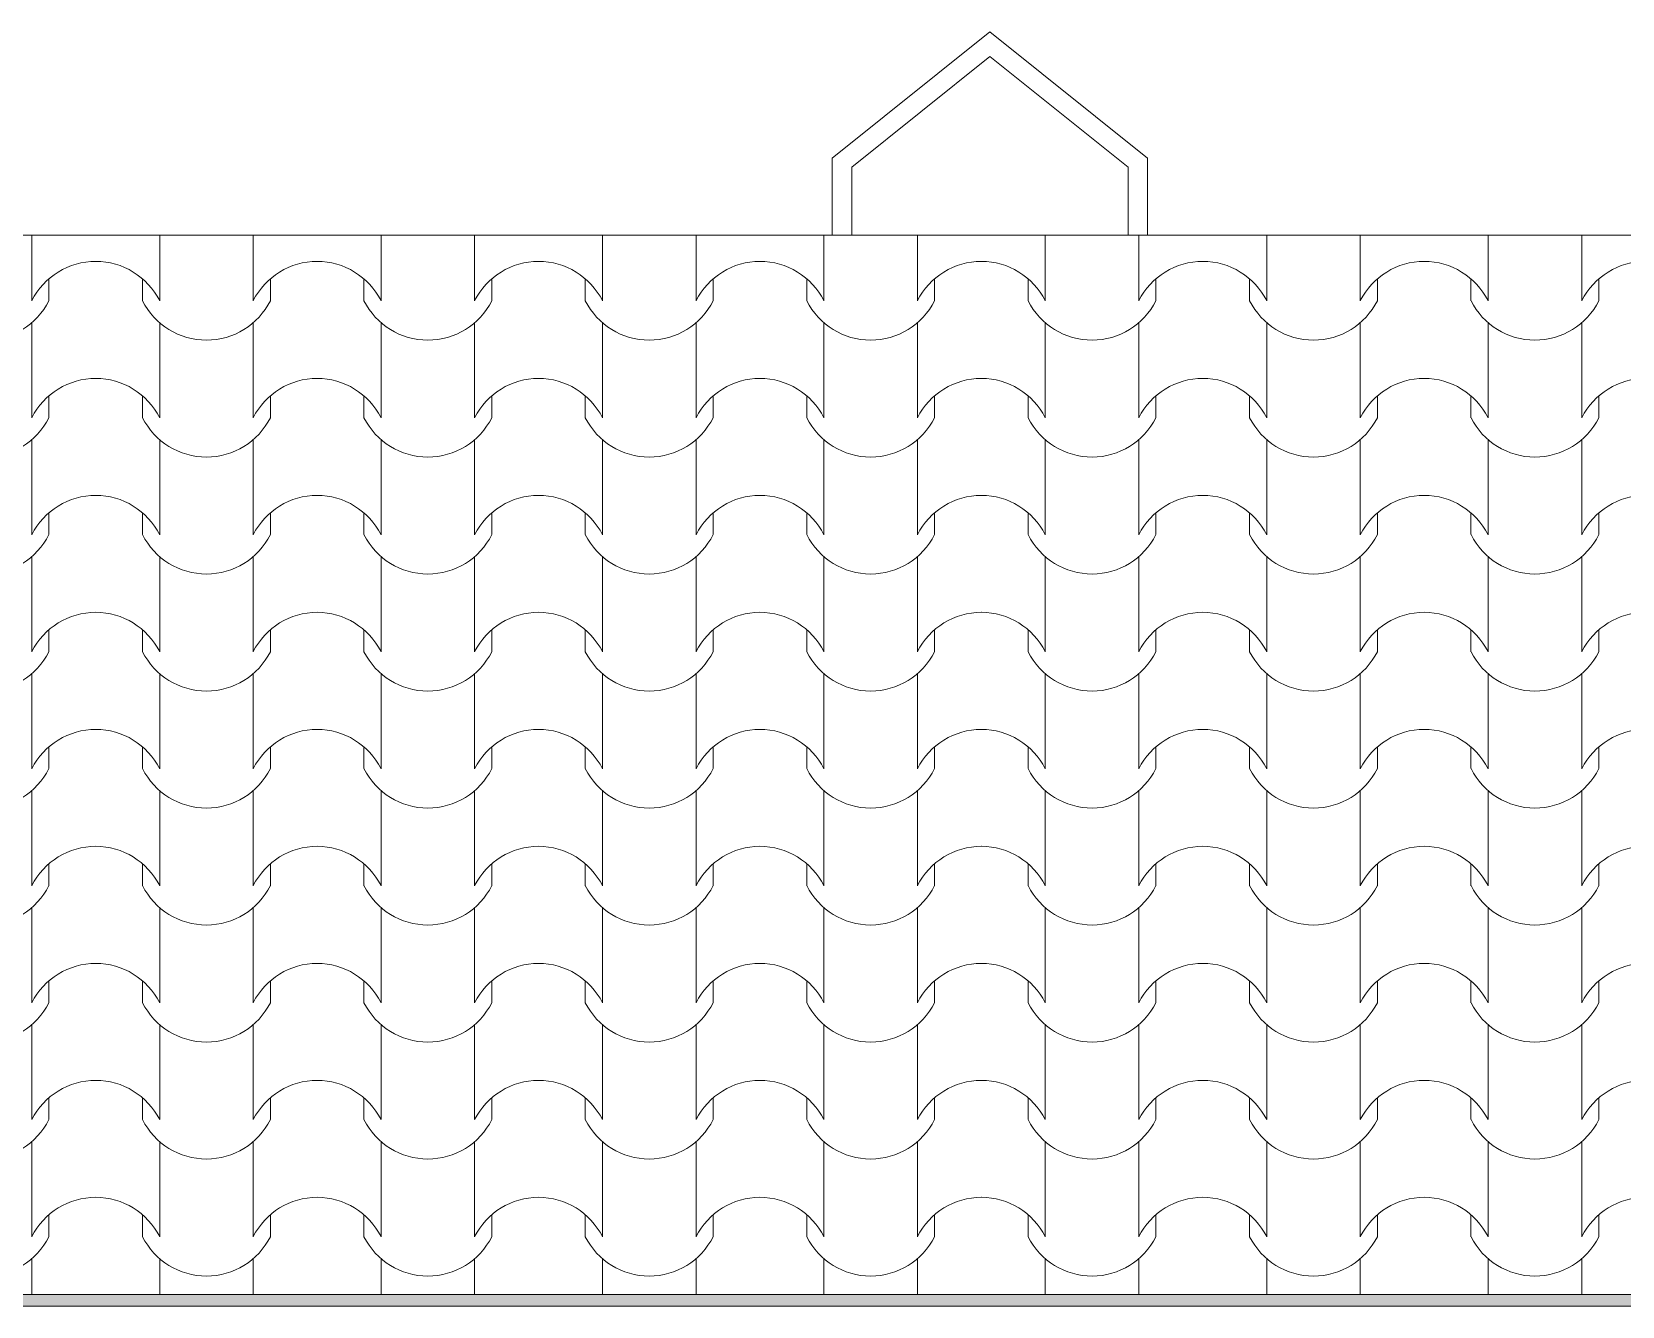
# Model space of a CAD drawing. Header units: feet. Extents: x 2791058 to 2855058, y -67651 to -18651.
# Drawn here: x 2804521 to 2806564, y -46402 to -44764 of the extents above; entities that cross this region are included whole.
import ezdxf

# ---------------------------------------------------------------- set-up
doc = ezdxf.new("R2010")
doc.units = ezdxf.units.FT
doc.header["$MEASUREMENT"] = 0
doc.layers.add('Shell - Roof_Pen_No__21', color=7, linetype='Continuous', lineweight=0)
doc.layers.add('Structural - Bearing_Pen_No__1', color=7, linetype='Continuous', lineweight=0)
doc.layers.add('Structural - Bearing_Pen_No__61', color=7, linetype='Continuous', lineweight=0, true_color=0x6a6a6a)
doc.layers.add('Structural - Bearing_Pen_No__62', color=7, linetype='Continuous', lineweight=0, true_color=0xaaaaaa)

# ---------------------------------------------------------------- blocks, each defined once
blk = doc.blocks.new('*X14', base_point=(2247653.8, -76425))
at = {"layer": 'Structural - Bearing_Pen_No__62', "color": 253, "linetype": 'Continuous', "lineweight": 0, "true_color": 0xaaaaaa}
for p, q in [((2804520.8, -45025.3), (2804520.8, -45048.5)), ((2804685.1, -45025.3), (2804685.1, -45048.5)), ((2804805.3, -45025.3), (2804805.3, -45048.5)), ((2804969.5, -45025.3), (2804969.5, -45048.5)), ((2805089.8, -45025.3), (2805089.8, -45048.5)), ((2805254, -45025.3), (2805254, -45048.5)), ((2805374.3, -45025.3), (2805374.3, -45048.5)), ((2805538.5, -45025.3), (2805538.5, -45048.5)), ((2805658.7, -45025.3), (2805658.7, -45048.5)), ((2805823, -45025.3), (2805823, -45048.5)), ((2805943.2, -45025.3), (2805943.2, -45048.5)), ((2806107.5, -45025.3), (2806107.5, -45048.5)), ((2806227.7, -45025.3), (2806227.7, -45048.5)), ((2806391.9, -45025.3), (2806391.9, -45048.5)), ((2806512.2, -45025.3), (2806512.2, -45048.5)), ((2804520.8, -45048.5), (2804520.8, -45109.5)), ((2804685.1, -45048.5), (2804685.1, -45109.5)), ((2804805.3, -45048.5), (2804805.3, -45109.5)), ((2804969.5, -45048.5), (2804969.5, -45109.5)), ((2805089.8, -45048.5), (2805089.8, -45109.5)), ((2805254, -45048.5), (2805254, -45109.5)), ((2805374.3, -45048.5), (2805374.3, -45109.5)), ((2805538.5, -45048.5), (2805538.5, -45109.5)), ((2805658.7, -45048.5), (2805658.7, -45109.5)), ((2805823, -45048.5), (2805823, -45109.5)), ((2805943.2, -45048.5), (2805943.2, -45109.5)), ((2806107.5, -45048.5), (2806107.5, -45109.5)), ((2806227.7, -45048.5), (2806227.7, -45109.5)), ((2806391.9, -45048.5), (2806391.9, -45109.5)), ((2806512.2, -45048.5), (2806512.2, -45109.5)), ((2804542.8, -45081.4), (2804542.8, -45109.5)), ((2804663.1, -45081.4), (2804663.1, -45109.5)), ((2804827.3, -45081.4), (2804827.3, -45109.5)), ((2804947.5, -45081.4), (2804947.5, -45109.5)), ((2805111.8, -45081.4), (2805111.8, -45109.5)), ((2805232, -45081.4), (2805232, -45109.5)), ((2805396.3, -45081.4), (2805396.3, -45109.5)), ((2805516.5, -45081.4), (2805516.5, -45109.5)), ((2805680.7, -45081.4), (2805680.7, -45109.5)), ((2805801, -45081.4), (2805801, -45109.5)), ((2805965.2, -45081.4), (2805965.2, -45109.5)), ((2806085.5, -45081.4), (2806085.5, -45109.5)), ((2806249.7, -45081.4), (2806249.7, -45109.5)), ((2806369.9, -45081.4), (2806369.9, -45109.5)), ((2806534.2, -45081.4), (2806534.2, -45109.5)), ((2804520.8, -45137.9), (2804520.8, -45198.8)), ((2804685.1, -45137.9), (2804685.1, -45198.8)), ((2804805.3, -45137.9), (2804805.3, -45198.8)), ((2804969.5, -45137.9), (2804969.5, -45198.8)), ((2805089.8, -45137.9), (2805089.8, -45198.8)), ((2805254, -45137.9), (2805254, -45198.8)), ((2805374.3, -45137.9), (2805374.3, -45198.8)), ((2805538.5, -45137.9), (2805538.5, -45198.8)), ((2805658.7, -45137.9), (2805658.7, -45198.8)), ((2805823, -45137.9), (2805823, -45198.8)), ((2805943.2, -45137.9), (2805943.2, -45198.8)), ((2806107.5, -45137.9), (2806107.5, -45198.8)), ((2806227.7, -45137.9), (2806227.7, -45198.8)), ((2806391.9, -45137.9), (2806391.9, -45198.8)), ((2806512.2, -45137.9), (2806512.2, -45198.8)), ((2804520.8, -45198.8), (2804520.8, -45259.8)), ((2804685.1, -45198.8), (2804685.1, -45259.8)), ((2804805.3, -45198.8), (2804805.3, -45259.8)), ((2804969.5, -45198.8), (2804969.5, -45259.8)), ((2805089.8, -45198.8), (2805089.8, -45259.8)), ((2805254, -45198.8), (2805254, -45259.8)), ((2805374.3, -45198.8), (2805374.3, -45259.8)), ((2805538.5, -45198.8), (2805538.5, -45259.8)), ((2805658.7, -45198.8), (2805658.7, -45259.8)), ((2805823, -45198.8), (2805823, -45259.8)), ((2805943.2, -45198.8), (2805943.2, -45259.8)), ((2806107.5, -45198.8), (2806107.5, -45259.8)), ((2806227.7, -45198.8), (2806227.7, -45259.8)), ((2806391.9, -45198.8), (2806391.9, -45259.8)), ((2806512.2, -45198.8), (2806512.2, -45259.8)), ((2804542.8, -45231.8), (2804542.8, -45259.8)), ((2804663.1, -45231.8), (2804663.1, -45259.8)), ((2804827.3, -45231.8), (2804827.3, -45259.8)), ((2804947.5, -45231.8), (2804947.5, -45259.8)), ((2805111.8, -45231.8), (2805111.8, -45259.8)), ((2805232, -45231.8), (2805232, -45259.8)), ((2805396.3, -45231.8), (2805396.3, -45259.8)), ((2805516.5, -45231.8), (2805516.5, -45259.8)), ((2805680.7, -45231.8), (2805680.7, -45259.8)), ((2805801, -45231.8), (2805801, -45259.8)), ((2805965.2, -45231.8), (2805965.2, -45259.8)), ((2806085.5, -45231.8), (2806085.5, -45259.8)), ((2806249.7, -45231.8), (2806249.7, -45259.8)), ((2806369.9, -45231.8), (2806369.9, -45259.8)), ((2806534.2, -45231.8), (2806534.2, -45259.8)), ((2804520.8, -45288.2), (2804520.8, -45349.2)), ((2804685.1, -45288.2), (2804685.1, -45349.2)), ((2804805.3, -45288.2), (2804805.3, -45349.2)), ((2804969.5, -45288.2), (2804969.5, -45349.2)), ((2805089.8, -45288.2), (2805089.8, -45349.2)), ((2805254, -45288.2), (2805254, -45349.2)), ((2805374.3, -45288.2), (2805374.3, -45349.2)), ((2805538.5, -45288.2), (2805538.5, -45349.2)), ((2805658.7, -45288.2), (2805658.7, -45349.2)), ((2805823, -45288.2), (2805823, -45349.2)), ((2805943.2, -45288.2), (2805943.2, -45349.2)), ((2806107.5, -45288.2), (2806107.5, -45349.2)), ((2806227.7, -45288.2), (2806227.7, -45349.2)), ((2806391.9, -45288.2), (2806391.9, -45349.2)), ((2806512.2, -45288.2), (2806512.2, -45349.2)), ((2804520.8, -45349.2), (2804520.8, -45410.1)), ((2804685.1, -45349.2), (2804685.1, -45410.1)), ((2804805.3, -45349.2), (2804805.3, -45410.1)), ((2804969.5, -45349.2), (2804969.5, -45410.1)), ((2805089.8, -45349.2), (2805089.8, -45410.1)), ((2805254, -45349.2), (2805254, -45410.1)), ((2805374.3, -45349.2), (2805374.3, -45410.1)), ((2805538.5, -45349.2), (2805538.5, -45410.1)), ((2805658.7, -45349.2), (2805658.7, -45410.1)), ((2805823, -45349.2), (2805823, -45410.1)), ((2805943.2, -45349.2), (2805943.2, -45410.1)), ((2806107.5, -45349.2), (2806107.5, -45410.1)), ((2806227.7, -45349.2), (2806227.7, -45410.1)), ((2806391.9, -45349.2), (2806391.9, -45410.1)), ((2806512.2, -45349.2), (2806512.2, -45410.1)), ((2804542.8, -45382.1), (2804542.8, -45410.1)), ((2804663.1, -45382.1), (2804663.1, -45410.1)), ((2804827.3, -45382.1), (2804827.3, -45410.1)), ((2804947.5, -45382.1), (2804947.5, -45410.1)), ((2805111.8, -45382.1), (2805111.8, -45410.1)), ((2805232, -45382.1), (2805232, -45410.1)), ((2805396.3, -45382.1), (2805396.3, -45410.1)), ((2805516.5, -45382.1), (2805516.5, -45410.1)), ((2805680.7, -45382.1), (2805680.7, -45410.1)), ((2805801, -45382.1), (2805801, -45410.1)), ((2805965.2, -45382.1), (2805965.2, -45410.1)), ((2806085.5, -45382.1), (2806085.5, -45410.1)), ((2806249.7, -45382.1), (2806249.7, -45410.1)), ((2806369.9, -45382.1), (2806369.9, -45410.1)), ((2806534.2, -45382.1), (2806534.2, -45410.1)), ((2804520.8, -45438.5), (2804520.8, -45499.5)), ((2804685.1, -45438.5), (2804685.1, -45499.5)), ((2804805.3, -45438.5), (2804805.3, -45499.5)), ((2804969.5, -45438.5), (2804969.5, -45499.5)), ((2805089.8, -45438.5), (2805089.8, -45499.5)), ((2805254, -45438.5), (2805254, -45499.5)), ((2805374.3, -45438.5), (2805374.3, -45499.5)), ((2805538.5, -45438.5), (2805538.5, -45499.5)), ((2805658.7, -45438.5), (2805658.7, -45499.5)), ((2805823, -45438.5), (2805823, -45499.5)), ((2805943.2, -45438.5), (2805943.2, -45499.5)), ((2806107.5, -45438.5), (2806107.5, -45499.5)), ((2806227.7, -45438.5), (2806227.7, -45499.5)), ((2806391.9, -45438.5), (2806391.9, -45499.5)), ((2806512.2, -45438.5), (2806512.2, -45499.5)), ((2804520.8, -45499.5), (2804520.8, -45560.5)), ((2804685.1, -45499.5), (2804685.1, -45560.5)), ((2804805.3, -45499.5), (2804805.3, -45560.5)), ((2804969.5, -45499.5), (2804969.5, -45560.5)), ((2805089.8, -45499.5), (2805089.8, -45560.5)), ((2805254, -45499.5), (2805254, -45560.5)), ((2805374.3, -45499.5), (2805374.3, -45560.5)), ((2805538.5, -45499.5), (2805538.5, -45560.5)), ((2805658.7, -45499.5), (2805658.7, -45560.5)), ((2805823, -45499.5), (2805823, -45560.5)), ((2805943.2, -45499.5), (2805943.2, -45560.5)), ((2806107.5, -45499.5), (2806107.5, -45560.5)), ((2806227.7, -45499.5), (2806227.7, -45560.5)), ((2806391.9, -45499.5), (2806391.9, -45560.5)), ((2806512.2, -45499.5), (2806512.2, -45560.5)), ((2804542.8, -45532.5), (2804542.8, -45560.5)), ((2804663.1, -45532.5), (2804663.1, -45560.5)), ((2804827.3, -45532.5), (2804827.3, -45560.5)), ((2804947.5, -45532.5), (2804947.5, -45560.5)), ((2805111.8, -45532.5), (2805111.8, -45560.5)), ((2805232, -45532.5), (2805232, -45560.5)), ((2805396.3, -45532.5), (2805396.3, -45560.5)), ((2805516.5, -45532.5), (2805516.5, -45560.5)), ((2805680.7, -45532.5), (2805680.7, -45560.5)), ((2805801, -45532.5), (2805801, -45560.5)), ((2805965.2, -45532.5), (2805965.2, -45560.5)), ((2806085.5, -45532.5), (2806085.5, -45560.5)), ((2806249.7, -45532.5), (2806249.7, -45560.5)), ((2806369.9, -45532.5), (2806369.9, -45560.5)), ((2806534.2, -45532.5), (2806534.2, -45560.5)), ((2804520.8, -45588.9), (2804520.8, -45649.9)), ((2804685.1, -45588.9), (2804685.1, -45649.9)), ((2804805.3, -45588.9), (2804805.3, -45649.9)), ((2804969.5, -45588.9), (2804969.5, -45649.9)), ((2805089.8, -45588.9), (2805089.8, -45649.9)), ((2805254, -45588.9), (2805254, -45649.9)), ((2805374.3, -45588.9), (2805374.3, -45649.9)), ((2805538.5, -45588.9), (2805538.5, -45649.9)), ((2805658.7, -45588.9), (2805658.7, -45649.9)), ((2805823, -45588.9), (2805823, -45649.9)), ((2805943.2, -45588.9), (2805943.2, -45649.9)), ((2806107.5, -45588.9), (2806107.5, -45649.9)), ((2806227.7, -45588.9), (2806227.7, -45649.9)), ((2806391.9, -45588.9), (2806391.9, -45649.9)), ((2806512.2, -45588.9), (2806512.2, -45649.9)), ((2804520.8, -45649.9), (2804520.8, -45710.8)), ((2804685.1, -45649.9), (2804685.1, -45710.8)), ((2804805.3, -45649.9), (2804805.3, -45710.8)), ((2804969.5, -45649.9), (2804969.5, -45710.8)), ((2805089.8, -45649.9), (2805089.8, -45710.8)), ((2805254, -45649.9), (2805254, -45710.8)), ((2805374.3, -45649.9), (2805374.3, -45710.8)), ((2805538.5, -45649.9), (2805538.5, -45710.8)), ((2805658.7, -45649.9), (2805658.7, -45710.8)), ((2805823, -45649.9), (2805823, -45710.8)), ((2805943.2, -45649.9), (2805943.2, -45710.8)), ((2806107.5, -45649.9), (2806107.5, -45710.8)), ((2806227.7, -45649.9), (2806227.7, -45710.8)), ((2806391.9, -45649.9), (2806391.9, -45710.8)), ((2806512.2, -45649.9), (2806512.2, -45710.8)), ((2804542.8, -45682.8), (2804542.8, -45710.8)), ((2804663.1, -45682.8), (2804663.1, -45710.8)), ((2804827.3, -45682.8), (2804827.3, -45710.8)), ((2804947.5, -45682.8), (2804947.5, -45710.8)), ((2805111.8, -45682.8), (2805111.8, -45710.8)), ((2805232, -45682.8), (2805232, -45710.8)), ((2805396.3, -45682.8), (2805396.3, -45710.8)), ((2805516.5, -45682.8), (2805516.5, -45710.8)), ((2805680.7, -45682.8), (2805680.7, -45710.8)), ((2805801, -45682.8), (2805801, -45710.8)), ((2805965.2, -45682.8), (2805965.2, -45710.8)), ((2806085.5, -45682.8), (2806085.5, -45710.8)), ((2806249.7, -45682.8), (2806249.7, -45710.8)), ((2806369.9, -45682.8), (2806369.9, -45710.8)), ((2806534.2, -45682.8), (2806534.2, -45710.8)), ((2804520.8, -45739.2), (2804520.8, -45800.2)), ((2804685.1, -45739.2), (2804685.1, -45800.2)), ((2804805.3, -45739.2), (2804805.3, -45800.2)), ((2804969.5, -45739.2), (2804969.5, -45800.2)), ((2805089.8, -45739.2), (2805089.8, -45800.2)), ((2805254, -45739.2), (2805254, -45800.2)), ((2805374.3, -45739.2), (2805374.3, -45800.2)), ((2805538.5, -45739.2), (2805538.5, -45800.2)), ((2805658.7, -45739.2), (2805658.7, -45800.2)), ((2805823, -45739.2), (2805823, -45800.2)), ((2805943.2, -45739.2), (2805943.2, -45800.2)), ((2806107.5, -45739.2), (2806107.5, -45800.2)), ((2806227.7, -45739.2), (2806227.7, -45800.2)), ((2806391.9, -45739.2), (2806391.9, -45800.2)), ((2806512.2, -45739.2), (2806512.2, -45800.2)), ((2804520.8, -45800.2), (2804520.8, -45861.2)), ((2804685.1, -45800.2), (2804685.1, -45861.2)), ((2804805.3, -45800.2), (2804805.3, -45861.2)), ((2804969.5, -45800.2), (2804969.5, -45861.2)), ((2805089.8, -45800.2), (2805089.8, -45861.2)), ((2805254, -45800.2), (2805254, -45861.2)), ((2805374.3, -45800.2), (2805374.3, -45861.2)), ((2805538.5, -45800.2), (2805538.5, -45861.2)), ((2805658.7, -45800.2), (2805658.7, -45861.2)), ((2805823, -45800.2), (2805823, -45861.2)), ((2805943.2, -45800.2), (2805943.2, -45861.2)), ((2806107.5, -45800.2), (2806107.5, -45861.2)), ((2806227.7, -45800.2), (2806227.7, -45861.2)), ((2806391.9, -45800.2), (2806391.9, -45861.2)), ((2806512.2, -45800.2), (2806512.2, -45861.2)), ((2804542.8, -45833.1), (2804542.8, -45861.2)), ((2804663.1, -45833.1), (2804663.1, -45861.2)), ((2804827.3, -45833.1), (2804827.3, -45861.2)), ((2804947.5, -45833.1), (2804947.5, -45861.2)), ((2805111.8, -45833.1), (2805111.8, -45861.2)), ((2805232, -45833.1), (2805232, -45861.2)), ((2805396.3, -45833.1), (2805396.3, -45861.2)), ((2805516.5, -45833.1), (2805516.5, -45861.2)), ((2805680.7, -45833.1), (2805680.7, -45861.2)), ((2805801, -45833.1), (2805801, -45861.2)), ((2805965.2, -45833.1), (2805965.2, -45861.2)), ((2806085.5, -45833.1), (2806085.5, -45861.2)), ((2806249.7, -45833.1), (2806249.7, -45861.2)), ((2806369.9, -45833.1), (2806369.9, -45861.2)), ((2806534.2, -45833.1), (2806534.2, -45861.2)), ((2804520.8, -45889.6), (2804520.8, -45950.5)), ((2804685.1, -45889.6), (2804685.1, -45950.5)), ((2804805.3, -45889.6), (2804805.3, -45950.5)), ((2804969.5, -45889.6), (2804969.5, -45950.5)), ((2805089.8, -45889.6), (2805089.8, -45950.5)), ((2805254, -45889.6), (2805254, -45950.5)), ((2805374.3, -45889.6), (2805374.3, -45950.5)), ((2805538.5, -45889.6), (2805538.5, -45950.5)), ((2805658.7, -45889.6), (2805658.7, -45950.5)), ((2805823, -45889.6), (2805823, -45950.5)), ((2805943.2, -45889.6), (2805943.2, -45950.5)), ((2806107.5, -45889.6), (2806107.5, -45950.5)), ((2806227.7, -45889.6), (2806227.7, -45950.5)), ((2806391.9, -45889.6), (2806391.9, -45950.5)), ((2806512.2, -45889.6), (2806512.2, -45950.5)), ((2804520.8, -45950.5), (2804520.8, -46011.5)), ((2804685.1, -45950.5), (2804685.1, -46011.5)), ((2804805.3, -45950.5), (2804805.3, -46011.5)), ((2804969.5, -45950.5), (2804969.5, -46011.5)), ((2805089.8, -45950.5), (2805089.8, -46011.5)), ((2805254, -45950.5), (2805254, -46011.5)), ((2805374.3, -45950.5), (2805374.3, -46011.5)), ((2805538.5, -45950.5), (2805538.5, -46011.5)), ((2805658.7, -45950.5), (2805658.7, -46011.5)), ((2805823, -45950.5), (2805823, -46011.5)), ((2805943.2, -45950.5), (2805943.2, -46011.5)), ((2806107.5, -45950.5), (2806107.5, -46011.5)), ((2806227.7, -45950.5), (2806227.7, -46011.5)), ((2806391.9, -45950.5), (2806391.9, -46011.5)), ((2806512.2, -45950.5), (2806512.2, -46011.5)), ((2804542.8, -45983.5), (2804542.8, -46011.5)), ((2804663.1, -45983.5), (2804663.1, -46011.5)), ((2804827.3, -45983.5), (2804827.3, -46011.5)), ((2804947.5, -45983.5), (2804947.5, -46011.5)), ((2805111.8, -45983.5), (2805111.8, -46011.5)), ((2805232, -45983.5), (2805232, -46011.5)), ((2805396.3, -45983.5), (2805396.3, -46011.5)), ((2805516.5, -45983.5), (2805516.5, -46011.5)), ((2805680.7, -45983.5), (2805680.7, -46011.5)), ((2805801, -45983.5), (2805801, -46011.5)), ((2805965.2, -45983.5), (2805965.2, -46011.5)), ((2806085.5, -45983.5), (2806085.5, -46011.5)), ((2806249.7, -45983.5), (2806249.7, -46011.5)), ((2806369.9, -45983.5), (2806369.9, -46011.5)), ((2806534.2, -45983.5), (2806534.2, -46011.5)), ((2804520.8, -46039.9), (2804520.8, -46100.9)), ((2804685.1, -46039.9), (2804685.1, -46100.9)), ((2804805.3, -46039.9), (2804805.3, -46100.9)), ((2804969.5, -46039.9), (2804969.5, -46100.9)), ((2805089.8, -46039.9), (2805089.8, -46100.9)), ((2805254, -46039.9), (2805254, -46100.9)), ((2805374.3, -46039.9), (2805374.3, -46100.9)), ((2805538.5, -46039.9), (2805538.5, -46100.9)), ((2805658.7, -46039.9), (2805658.7, -46100.9)), ((2805823, -46039.9), (2805823, -46100.9)), ((2805943.2, -46039.9), (2805943.2, -46100.9)), ((2806107.5, -46039.9), (2806107.5, -46100.9)), ((2806227.7, -46039.9), (2806227.7, -46100.9)), ((2806391.9, -46039.9), (2806391.9, -46100.9)), ((2806512.2, -46039.9), (2806512.2, -46100.9)), ((2804520.8, -46100.9), (2804520.8, -46161.8)), ((2804685.1, -46100.9), (2804685.1, -46161.8)), ((2804805.3, -46100.9), (2804805.3, -46161.8)), ((2804969.5, -46100.9), (2804969.5, -46161.8)), ((2805089.8, -46100.9), (2805089.8, -46161.8)), ((2805254, -46100.9), (2805254, -46161.8)), ((2805374.3, -46100.9), (2805374.3, -46161.8)), ((2805538.5, -46100.9), (2805538.5, -46161.8)), ((2805658.7, -46100.9), (2805658.7, -46161.8)), ((2805823, -46100.9), (2805823, -46161.8)), ((2805943.2, -46100.9), (2805943.2, -46161.8)), ((2806107.5, -46100.9), (2806107.5, -46161.8)), ((2806227.7, -46100.9), (2806227.7, -46161.8)), ((2806391.9, -46100.9), (2806391.9, -46161.8)), ((2806512.2, -46100.9), (2806512.2, -46161.8)), ((2804542.8, -46133.8), (2804542.8, -46161.8)), ((2804663.1, -46133.8), (2804663.1, -46161.8)), ((2804827.3, -46133.8), (2804827.3, -46161.8)), ((2804947.5, -46133.8), (2804947.5, -46161.8)), ((2805111.8, -46133.8), (2805111.8, -46161.8)), ((2805232, -46133.8), (2805232, -46161.8)), ((2805396.3, -46133.8), (2805396.3, -46161.8)), ((2805516.5, -46133.8), (2805516.5, -46161.8)), ((2805680.7, -46133.8), (2805680.7, -46161.8)), ((2805801, -46133.8), (2805801, -46161.8)), ((2805965.2, -46133.8), (2805965.2, -46161.8)), ((2806085.5, -46133.8), (2806085.5, -46161.8)), ((2806249.7, -46133.8), (2806249.7, -46161.8)), ((2806369.9, -46133.8), (2806369.9, -46161.8)), ((2806534.2, -46133.8), (2806534.2, -46161.8)), ((2804520.8, -46190.2), (2804520.8, -46251.2)), ((2804685.1, -46190.2), (2804685.1, -46251.2)), ((2804805.3, -46190.2), (2804805.3, -46251.2)), ((2804969.5, -46190.2), (2804969.5, -46251.2)), ((2805089.8, -46190.2), (2805089.8, -46251.2)), ((2805254, -46190.2), (2805254, -46251.2)), ((2805374.3, -46190.2), (2805374.3, -46251.2)), ((2805538.5, -46190.2), (2805538.5, -46251.2)), ((2805658.7, -46190.2), (2805658.7, -46251.2)), ((2805823, -46190.2), (2805823, -46251.2)), ((2805943.2, -46190.2), (2805943.2, -46251.2)), ((2806107.5, -46190.2), (2806107.5, -46251.2)), ((2806227.7, -46190.2), (2806227.7, -46251.2)), ((2806391.9, -46190.2), (2806391.9, -46251.2)), ((2806512.2, -46190.2), (2806512.2, -46251.2)), ((2804520.8, -46251.2), (2804520.8, -46312.2)), ((2804685.1, -46251.2), (2804685.1, -46312.2)), ((2804805.3, -46251.2), (2804805.3, -46312.2)), ((2804969.5, -46251.2), (2804969.5, -46312.2)), ((2805089.8, -46251.2), (2805089.8, -46312.2)), ((2805254, -46251.2), (2805254, -46312.2)), ((2805374.3, -46251.2), (2805374.3, -46312.2)), ((2805538.5, -46251.2), (2805538.5, -46312.2)), ((2805658.7, -46251.2), (2805658.7, -46312.2)), ((2805823, -46251.2), (2805823, -46312.2)), ((2805943.2, -46251.2), (2805943.2, -46312.2)), ((2806107.5, -46251.2), (2806107.5, -46312.2)), ((2806227.7, -46251.2), (2806227.7, -46312.2)), ((2806391.9, -46251.2), (2806391.9, -46312.2)), ((2806512.2, -46251.2), (2806512.2, -46312.2)), ((2804542.8, -46284.1), (2804542.8, -46312.2)), ((2804663.1, -46284.1), (2804663.1, -46312.2)), ((2804827.3, -46284.1), (2804827.3, -46312.2)), ((2804947.5, -46284.1), (2804947.5, -46312.2)), ((2805111.8, -46284.1), (2805111.8, -46312.2)), ((2805232, -46284.1), (2805232, -46312.2)), ((2805396.3, -46284.1), (2805396.3, -46312.2)), ((2805516.5, -46284.1), (2805516.5, -46312.2)), ((2805680.7, -46284.1), (2805680.7, -46312.2)), ((2805801, -46284.1), (2805801, -46312.2)), ((2805965.2, -46284.1), (2805965.2, -46312.2)), ((2806085.5, -46284.1), (2806085.5, -46312.2)), ((2806249.7, -46284.1), (2806249.7, -46312.2)), ((2806369.9, -46284.1), (2806369.9, -46312.2)), ((2806534.2, -46284.1), (2806534.2, -46312.2)), ((2804520.8, -46340.6), (2804520.8, -46386.5)), ((2804685.1, -46340.6), (2804685.1, -46386.5)), ((2804805.3, -46340.6), (2804805.3, -46386.5)), ((2804969.5, -46340.6), (2804969.5, -46386.5)), ((2805089.8, -46340.6), (2805089.8, -46386.5)), ((2805254, -46340.6), (2805254, -46386.5)), ((2805374.3, -46340.6), (2805374.3, -46386.5)), ((2805538.5, -46340.6), (2805538.5, -46386.5)), ((2805658.7, -46340.6), (2805658.7, -46386.5)), ((2805823, -46340.6), (2805823, -46386.5)), ((2805943.2, -46340.6), (2805943.2, -46386.5)), ((2806107.5, -46340.6), (2806107.5, -46386.5)), ((2806227.7, -46340.6), (2806227.7, -46386.5)), ((2806391.9, -46340.6), (2806391.9, -46386.5)), ((2806512.2, -46340.6), (2806512.2, -46386.5))]:
    blk.add_line(p, q, dxfattribs=at)
for centre, radius, start, end in [((2804603.2, -45151.4), 92.5, 90.1705, 153.0115), ((2804602.7, -45151.4), 92.5, 26.9885, 89.8295), ((2804887.7, -45151.4), 92.5, 90.1705, 153.0115), ((2804887.1, -45151.4), 92.5, 26.9885, 89.8295), ((2805172.2, -45151.4), 92.5, 90.1705, 153.0115), ((2805171.6, -45151.4), 92.5, 26.9885, 89.8295), ((2805456.7, -45151.4), 92.5, 90.1705, 153.0115), ((2805456.1, -45151.4), 92.5, 26.9885, 89.8295), ((2805741.1, -45151.4), 92.5, 90.1705, 153.0115), ((2805740.6, -45151.4), 92.5, 26.9885, 89.8295), ((2806025.6, -45151.4), 92.5, 90.1705, 153.0115), ((2806025.1, -45151.4), 92.5, 26.9885, 89.8295), ((2806310.1, -45151.4), 92.5, 90.1705, 153.0115), ((2806309.5, -45151.4), 92.5, 26.9885, 89.8295), ((2806594.6, -45151.4), 92.5, 90.1705, 153.0115), ((2804460.7, -45068.2), 91.9, 206.7044, 333.2956), ((2804745.2, -45068.2), 91.9, 206.7044, 333.2956), ((2805029.7, -45068.2), 91.9, 206.7044, 333.2956), ((2805314.1, -45068.2), 91.9, 206.7044, 333.2956), ((2805598.6, -45068.2), 91.9, 206.7044, 333.2956), ((2805883.1, -45068.2), 91.9, 206.7044, 333.2956), ((2806167.6, -45068.2), 91.9, 206.7044, 333.2956), ((2806452.1, -45068.2), 91.9, 206.7044, 333.2956), ((2804603.2, -45301.8), 92.5, 90.1705, 153.0115), ((2804602.7, -45301.8), 92.5, 26.9885, 89.8295), ((2804887.7, -45301.8), 92.5, 90.1705, 153.0115), ((2804887.1, -45301.8), 92.5, 26.9885, 89.8295), ((2805172.2, -45301.8), 92.5, 90.1705, 153.0115), ((2805171.6, -45301.8), 92.5, 26.9885, 89.8295), ((2805456.7, -45301.8), 92.5, 90.1705, 153.0115), ((2805456.1, -45301.8), 92.5, 26.9885, 89.8295), ((2805741.1, -45301.8), 92.5, 90.1705, 153.0115), ((2805740.6, -45301.8), 92.5, 26.9885, 89.8295), ((2806025.6, -45301.8), 92.5, 90.1705, 153.0115), ((2806025.1, -45301.8), 92.5, 26.9885, 89.8295), ((2806310.1, -45301.8), 92.5, 90.1705, 153.0115), ((2806309.5, -45301.8), 92.5, 26.9885, 89.8295), ((2806594.6, -45301.8), 92.5, 90.1705, 153.0115), ((2804460.7, -45218.5), 91.9, 206.7044, 333.2956), ((2804745.2, -45218.5), 91.9, 206.7044, 333.2956), ((2805029.7, -45218.5), 91.9, 206.7044, 333.2956), ((2805314.1, -45218.5), 91.9, 206.7044, 333.2956), ((2805598.6, -45218.5), 91.9, 206.7044, 333.2956), ((2805883.1, -45218.5), 91.9, 206.7044, 333.2956), ((2806167.6, -45218.5), 91.9, 206.7044, 333.2956), ((2806452.1, -45218.5), 91.9, 206.7044, 333.2956), ((2804603.2, -45452.1), 92.5, 90.1705, 153.0115), ((2804602.7, -45452.1), 92.5, 26.9885, 89.8295), ((2804887.7, -45452.1), 92.5, 90.1705, 153.0115), ((2804887.1, -45452.1), 92.5, 26.9885, 89.8295), ((2805172.2, -45452.1), 92.5, 90.1705, 153.0115), ((2805171.6, -45452.1), 92.5, 26.9885, 89.8295), ((2805456.7, -45452.1), 92.5, 90.1705, 153.0115), ((2805456.1, -45452.1), 92.5, 26.9885, 89.8295), ((2805741.1, -45452.1), 92.5, 90.1705, 153.0115), ((2805740.6, -45452.1), 92.5, 26.9885, 89.8295), ((2806025.6, -45452.1), 92.5, 90.1705, 153.0115), ((2806025.1, -45452.1), 92.5, 26.9885, 89.8295), ((2806310.1, -45452.1), 92.5, 90.1705, 153.0115), ((2806309.5, -45452.1), 92.5, 26.9885, 89.8295), ((2806594.6, -45452.1), 92.5, 90.1705, 153.0115), ((2804460.7, -45368.8), 91.9, 206.7044, 333.2956), ((2804745.2, -45368.8), 91.9, 206.7044, 333.2956), ((2805029.7, -45368.8), 91.9, 206.7044, 333.2956), ((2805314.1, -45368.8), 91.9, 206.7044, 333.2956), ((2805598.6, -45368.8), 91.9, 206.7044, 333.2956), ((2805883.1, -45368.8), 91.9, 206.7044, 333.2956), ((2806167.6, -45368.8), 91.9, 206.7044, 333.2956), ((2806452.1, -45368.8), 91.9, 206.7044, 333.2956), ((2804603.2, -45602.4), 92.5, 90.1705, 153.0115), ((2804602.7, -45602.4), 92.5, 26.9885, 89.8295), ((2804887.7, -45602.4), 92.5, 90.1705, 153.0115), ((2804887.1, -45602.4), 92.5, 26.9885, 89.8295), ((2805172.2, -45602.4), 92.5, 90.1705, 153.0115), ((2805171.6, -45602.4), 92.5, 26.9885, 89.8295), ((2805456.7, -45602.4), 92.5, 90.1705, 153.0115), ((2805456.1, -45602.4), 92.5, 26.9885, 89.8295), ((2805741.1, -45602.4), 92.5, 90.1705, 153.0115), ((2805740.6, -45602.4), 92.5, 26.9885, 89.8295), ((2806025.6, -45602.4), 92.5, 90.1705, 153.0115), ((2806025.1, -45602.4), 92.5, 26.9885, 89.8295), ((2806310.1, -45602.4), 92.5, 90.1705, 153.0115), ((2806309.5, -45602.4), 92.5, 26.9885, 89.8295), ((2806594.6, -45602.4), 92.5, 90.1705, 153.0115), ((2804460.7, -45519.2), 91.9, 206.7044, 333.2956), ((2804745.2, -45519.2), 91.9, 206.7044, 333.2956), ((2805029.7, -45519.2), 91.9, 206.7044, 333.2956), ((2805314.1, -45519.2), 91.9, 206.7044, 333.2956), ((2805598.6, -45519.2), 91.9, 206.7044, 333.2956), ((2805883.1, -45519.2), 91.9, 206.7044, 333.2956), ((2806167.6, -45519.2), 91.9, 206.7044, 333.2956), ((2806452.1, -45519.2), 91.9, 206.7044, 333.2956), ((2804603.2, -45752.8), 92.5, 90.1705, 153.0115), ((2804602.7, -45752.8), 92.5, 26.9885, 89.8295), ((2804887.7, -45752.8), 92.5, 90.1705, 153.0115), ((2804887.1, -45752.8), 92.5, 26.9885, 89.8295), ((2805172.2, -45752.8), 92.5, 90.1705, 153.0115), ((2805171.6, -45752.8), 92.5, 26.9885, 89.8295), ((2805456.7, -45752.8), 92.5, 90.1705, 153.0115), ((2805456.1, -45752.8), 92.5, 26.9885, 89.8295), ((2805741.1, -45752.8), 92.5, 90.1705, 153.0115), ((2805740.6, -45752.8), 92.5, 26.9885, 89.8295), ((2806025.6, -45752.8), 92.5, 90.1705, 153.0115), ((2806025.1, -45752.8), 92.5, 26.9885, 89.8295), ((2806310.1, -45752.8), 92.5, 90.1705, 153.0115), ((2806309.5, -45752.8), 92.5, 26.9885, 89.8295), ((2806594.6, -45752.8), 92.5, 90.1705, 153.0115), ((2804460.7, -45669.5), 91.9, 206.7044, 333.2956), ((2804745.2, -45669.5), 91.9, 206.7044, 333.2956), ((2805029.7, -45669.5), 91.9, 206.7044, 333.2956), ((2805314.1, -45669.5), 91.9, 206.7044, 333.2956), ((2805598.6, -45669.5), 91.9, 206.7044, 333.2956), ((2805883.1, -45669.5), 91.9, 206.7044, 333.2956), ((2806167.6, -45669.5), 91.9, 206.7044, 333.2956), ((2806452.1, -45669.5), 91.9, 206.7044, 333.2956), ((2804603.2, -45903.1), 92.5, 90.1705, 153.0115), ((2804602.7, -45903.1), 92.5, 26.9885, 89.8295), ((2804887.7, -45903.1), 92.5, 90.1705, 153.0115), ((2804887.1, -45903.1), 92.5, 26.9885, 89.8295), ((2805172.2, -45903.1), 92.5, 90.1705, 153.0115), ((2805171.6, -45903.1), 92.5, 26.9885, 89.8295), ((2805456.7, -45903.1), 92.5, 90.1705, 153.0115), ((2805456.1, -45903.1), 92.5, 26.9885, 89.8295), ((2805741.1, -45903.1), 92.5, 90.1705, 153.0115), ((2805740.6, -45903.1), 92.5, 26.9885, 89.8295), ((2806025.6, -45903.1), 92.5, 90.1705, 153.0115), ((2806025.1, -45903.1), 92.5, 26.9885, 89.8295), ((2806310.1, -45903.1), 92.5, 90.1705, 153.0115), ((2806309.5, -45903.1), 92.5, 26.9885, 89.8295), ((2806594.6, -45903.1), 92.5, 90.1705, 153.0115), ((2804460.7, -45819.8), 91.9, 206.7044, 333.2956), ((2804745.2, -45819.8), 91.9, 206.7044, 333.2956), ((2805029.7, -45819.8), 91.9, 206.7044, 333.2956), ((2805314.1, -45819.8), 91.9, 206.7044, 333.2956), ((2805598.6, -45819.8), 91.9, 206.7044, 333.2956), ((2805883.1, -45819.8), 91.9, 206.7044, 333.2956), ((2806167.6, -45819.8), 91.9, 206.7044, 333.2956), ((2806452.1, -45819.8), 91.9, 206.7044, 333.2956), ((2804603.2, -46053.5), 92.5, 90.1705, 153.0115), ((2804602.7, -46053.5), 92.5, 26.9885, 89.8295), ((2804887.7, -46053.5), 92.5, 90.1705, 153.0115), ((2804887.1, -46053.5), 92.5, 26.9885, 89.8295), ((2805172.2, -46053.5), 92.5, 90.1705, 153.0115), ((2805171.6, -46053.5), 92.5, 26.9885, 89.8295), ((2805456.7, -46053.5), 92.5, 90.1705, 153.0115), ((2805456.1, -46053.5), 92.5, 26.9885, 89.8295), ((2805741.1, -46053.5), 92.5, 90.1705, 153.0115), ((2805740.6, -46053.5), 92.5, 26.9885, 89.8295), ((2806025.6, -46053.5), 92.5, 90.1705, 153.0115), ((2806025.1, -46053.5), 92.5, 26.9885, 89.8295), ((2806310.1, -46053.5), 92.5, 90.1705, 153.0115), ((2806309.5, -46053.5), 92.5, 26.9885, 89.8295), ((2806594.6, -46053.5), 92.5, 90.1705, 153.0115), ((2804460.7, -45970.2), 91.9, 206.7044, 333.2956), ((2804745.2, -45970.2), 91.9, 206.7044, 333.2956), ((2805029.7, -45970.2), 91.9, 206.7044, 333.2956), ((2805314.1, -45970.2), 91.9, 206.7044, 333.2956), ((2805598.6, -45970.2), 91.9, 206.7044, 333.2956), ((2805883.1, -45970.2), 91.9, 206.7044, 333.2956), ((2806167.6, -45970.2), 91.9, 206.7044, 333.2956), ((2806452.1, -45970.2), 91.9, 206.7044, 333.2956), ((2804603.2, -46203.8), 92.5, 90.1705, 153.0115), ((2804602.7, -46203.8), 92.5, 26.9885, 89.8295), ((2804887.7, -46203.8), 92.5, 90.1705, 153.0115), ((2804887.1, -46203.8), 92.5, 26.9885, 89.8295), ((2805172.2, -46203.8), 92.5, 90.1705, 153.0115), ((2805171.6, -46203.8), 92.5, 26.9885, 89.8295), ((2805456.7, -46203.8), 92.5, 90.1705, 153.0115), ((2805456.1, -46203.8), 92.5, 26.9885, 89.8295), ((2805741.1, -46203.8), 92.5, 90.1705, 153.0115), ((2805740.6, -46203.8), 92.5, 26.9885, 89.8295), ((2806025.6, -46203.8), 92.5, 90.1705, 153.0115), ((2806025.1, -46203.8), 92.5, 26.9885, 89.8295), ((2806310.1, -46203.8), 92.5, 90.1705, 153.0115), ((2806309.5, -46203.8), 92.5, 26.9885, 89.8295), ((2806594.6, -46203.8), 92.5, 90.1705, 153.0115), ((2804460.7, -46120.5), 91.9, 206.7044, 333.2956), ((2804745.2, -46120.5), 91.9, 206.7044, 333.2956), ((2805029.7, -46120.5), 91.9, 206.7044, 333.2956), ((2805314.1, -46120.5), 91.9, 206.7044, 333.2956), ((2805598.6, -46120.5), 91.9, 206.7044, 333.2956), ((2805883.1, -46120.5), 91.9, 206.7044, 333.2956), ((2806167.6, -46120.5), 91.9, 206.7044, 333.2956), ((2806452.1, -46120.5), 91.9, 206.7044, 333.2956), ((2804603.2, -46354.1), 92.5, 90.1705, 153.0115), ((2804602.7, -46354.1), 92.5, 26.9885, 89.8295), ((2804887.7, -46354.1), 92.5, 90.1705, 153.0115), ((2804887.1, -46354.1), 92.5, 26.9885, 89.8295), ((2805172.2, -46354.1), 92.5, 90.1705, 153.0115), ((2805171.6, -46354.1), 92.5, 26.9885, 89.8295), ((2805456.7, -46354.1), 92.5, 90.1705, 153.0115), ((2805456.1, -46354.1), 92.5, 26.9885, 89.8295), ((2805741.1, -46354.1), 92.5, 90.1705, 153.0115), ((2805740.6, -46354.1), 92.5, 26.9885, 89.8295), ((2806025.6, -46354.1), 92.5, 90.1705, 153.0115), ((2806025.1, -46354.1), 92.5, 26.9885, 89.8295), ((2806310.1, -46354.1), 92.5, 90.1705, 153.0115), ((2806309.5, -46354.1), 92.5, 26.9885, 89.8295), ((2806594.6, -46354.1), 92.5, 90.1705, 153.0115), ((2804460.7, -46270.9), 91.9, 206.7044, 333.2956), ((2804745.2, -46270.9), 91.9, 206.7044, 333.2956), ((2805029.7, -46270.9), 91.9, 206.7044, 333.2956), ((2805314.1, -46270.9), 91.9, 206.7044, 333.2956), ((2805598.6, -46270.9), 91.9, 206.7044, 333.2956), ((2805883.1, -46270.9), 91.9, 206.7044, 333.2956), ((2806167.6, -46270.9), 91.9, 206.7044, 333.2956), ((2806452.1, -46270.9), 91.9, 206.7044, 333.2956)]:
    blk.add_arc(centre, radius, start, end, dxfattribs=at)
blk = doc.blocks.new('Fill_7', base_point=(2247653.8, -74225))
at = {"layer": 'Structural - Bearing_Pen_No__1', "color": 7, "linetype": 'Continuous', "lineweight": 0}
for p, q in [((2805556.6, -45025.3), (2802636.6, -45025.3)), ((2805961.6, -45025.3), (2805556.6, -45025.3)), ((2810586.6, -45025.3), (2805961.6, -45025.3)), ((2802636.6, -46386.5), (2810586.6, -46386.5))]:
    blk.add_line(p, q, dxfattribs=at)
at = {"layer": 'Structural - Bearing_Pen_No__62', "color": 253, "linetype": 'Continuous', "lineweight": 0, "true_color": 0xaaaaaa}
blk.add_blockref('*X14', (2247653.8, -76425), dxfattribs=at)

msp = doc.modelspace()

# ---------------------------------------------------------------- hatches: boundary and pattern name
at = {"layer": 'Structural - Bearing_Pen_No__61', "linetype": 'Continuous', "lineweight": 0, "true_color": 0x6a6a6a}
msp.add_hatch(color=251, dxfattribs=at).paths.add_polyline_path([(2810736.6, -46401.5), (2810736.6, -46386.5), (2810586.6, -46386.5), (2802636.6, -46386.5), (2802486.6, -46386.5), (2802486.6, -46401.5), (2802511.6, -46401.5), (2810311.6, -46401.5)])

# ---------------------------------------------------------------- linework, layer by layer
at = {"layer": 'Shell - Roof_Pen_No__21', "color": 7, "linetype": 'Continuous', "lineweight": 0}
for p, q in [((2805751.8, -44763.9), (2805549.3, -44926.2)), ((2805751.8, -44763.9), (2805954.3, -44926.2)), ((2805751.8, -44795.8), (2805574.3, -44938)), ((2805751.8, -44795.8), (2805929.3, -44938)), ((2805549.3, -45025.3), (2805549.3, -44926.2)), ((2805954.3, -45025.3), (2805954.3, -44926.2)), ((2805574.3, -45025.3), (2805574.3, -44938)), ((2805929.3, -45025.3), (2805929.3, -44938)), ((2805556.6, -45025.3), (2802486.6, -45025.3)), ((2805936.6, -45025.3), (2805581.6, -45025.3)), ((2810736.6, -45025.3), (2805961.6, -45025.3)), ((2810311.6, -46401.5), (2802486.6, -46401.5)), ((2802511.6, -46401.5), (2810711.6, -46401.5))]:
    msp.add_line(p, q, dxfattribs=at)
at = {"layer": 'Structural - Bearing_Pen_No__61', "color": 251, "linetype": 'Continuous', "lineweight": 0, "true_color": 0x6a6a6a, "flags": 128}
msp.add_lwpolyline([(2810736.6, -46401.5), (2810736.6, -46386.5), (2810586.6, -46386.5), (2802636.6, -46386.5), (2802486.6, -46386.5), (2802486.6, -46401.5), (2802511.6, -46401.5), (2810311.6, -46401.5)], close=True, dxfattribs=at)

# ---------------------------------------------------------------- block references
at = {"layer": 'Structural - Bearing_Pen_No__62', "color": 253, "linetype": 'Continuous', "lineweight": 0, "true_color": 0xaaaaaa}
msp.add_blockref('Fill_7', (2247653.8, -74225), dxfattribs=at)

doc.saveas('drawing.dxf')
